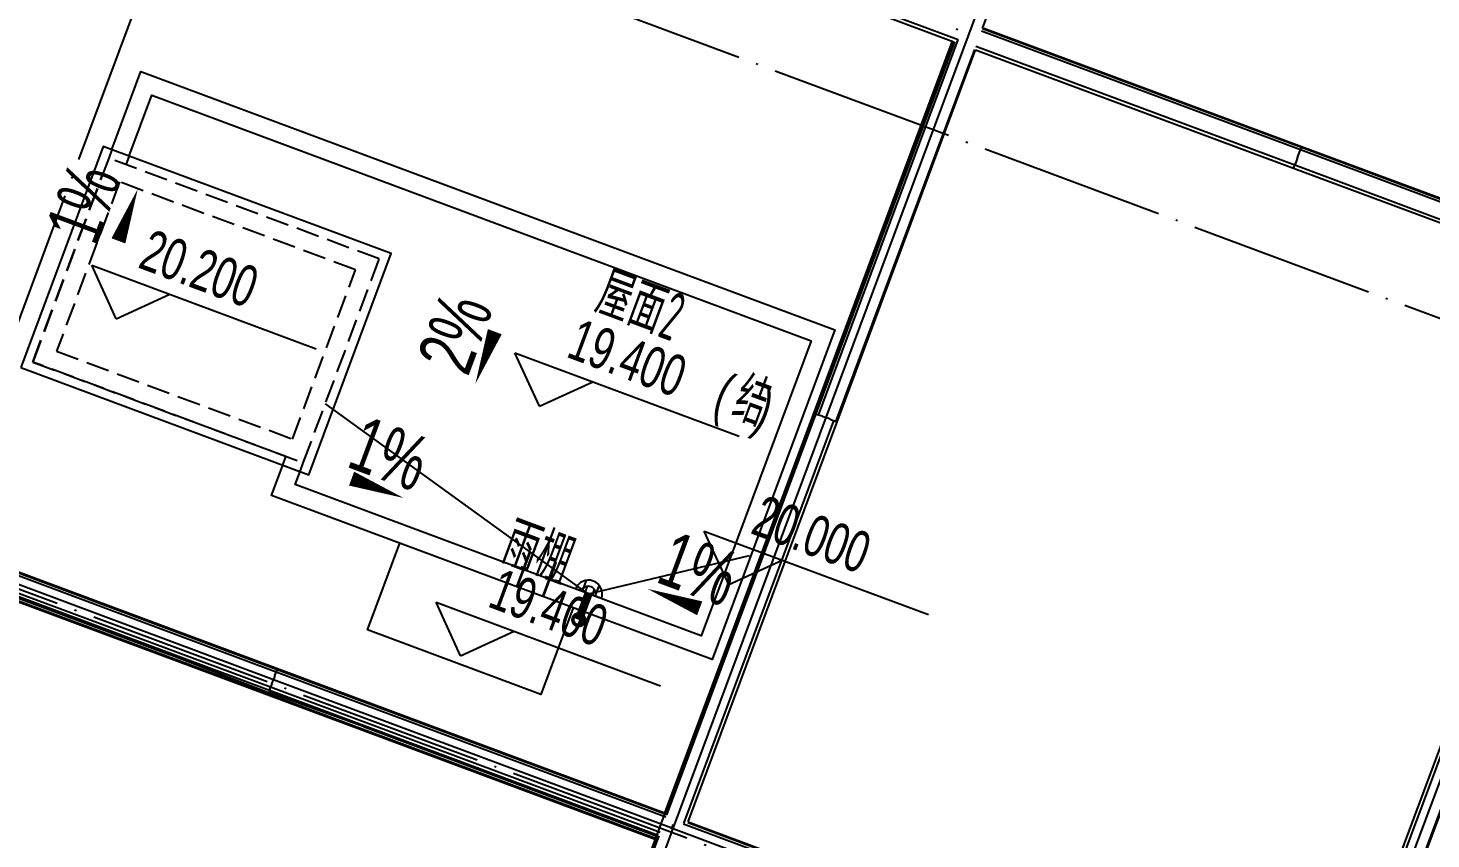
# Model space of a CAD drawing. Header units: millimetres. Extents: x 600121811 to 600690586, y 3472921280 to 3473279938.
# Drawn here: x 600362948 to 600378106, y 3473077112 to 3473085873 of the extents above; entities that cross this region are included whole.
import ezdxf
from ezdxf.enums import TextEntityAlignment as Align

# ---------------------------------------------------------------- set-up
doc = ezdxf.new("R2010")
doc.units = ezdxf.units.MM
doc.header["$LTSCALE"] = 1000
for name, pattern in [('AX-MALL-GIRD-200$0$DOTE', [2.42, 2, -0.2, 0.02, -0.2]), ('AX-MALL-WALL-GJ$0$DASH', [0.35, 0.25, -0.1]), ('PX-MALL-PGJ-LG$0$CONTINOUS', [0]), ('PX-MALL-PGJ-LG$0$DASHDOT', [1, 0.5, -0.25, 0, -0.25])]:
    doc.linetypes.add(name, pattern=pattern)
for name, color, linetype in [('AX-MALL-DIM-PGJ$0$A-Anno-Dims', 3, 'CONTINUOUS'), ('AX-MALL-DIM-PGJ$0$A-Anno-Note', 241, 'CONTINUOUS'), ('AX-MALL-DIM-PGJ$0$A-Fixt', 81, 'CONTINUOUS'), ('AX-MALL-GIRD-200$0$A-Grid', 222, 'AX-MALL-GIRD-200$0$DOTE'), ('AX-MALL-GJ-200$0$A-Anno-Note', 241, 'CONTINUOUS'), ('AX-MALL-WALL-GJ$0$A-Anno-Levl', 201, 'CONTINUOUS'), ('AX-MALL-WALL-GJ$0$A-Anno-Note', 241, 'CONTINUOUS'), ('AX-MALL-WALL-GJ$0$A-Detl-Patt', 8, 'CONTINUOUS'), ('AX-MALL-WALL-GJ$0$A-Detl-Thin', 131, 'CONTINUOUS'), ('AX-MALL-WALL-GJ$0$A-SEE', 254, 'CONTINUOUS'), ('AX-MALL-WALL-GJ$0$主梁', 30, 'CONTINUOUS'), ('PX-MALL-PGJ-LG$0$P-Pipe-Risr', 7, 'CONTINUOUS'), ('PX-MALL-PGJ-LG$0$P-Pipe-Risr-Arch', 6, 'CONTINUOUS'), ('PX-MALL-PGJ-LG$0$P-Pipe-Risr-W100', 6, 'CONTINUOUS'), ('PX-MALL-PGJ-LG$0$P-Pipe-Risr-W50', 6, 'CONTINUOUS'), ('PX-MALL-PGJ-LG$0$P-Stom', 4, 'PX-MALL-PGJ-LG$0$DASHDOT'), ('PX-MALL-PGJ-LG$0$P-Stom-pipe', 4, 'PX-MALL-PGJ-LG$0$CONTINOUS'), ('PX-MALL-PGJ-LG$0$P-Stom-Strn', 120, 'CONTINUOUS'), ('PX-MALL-PGJ-LG$0$P-Stom-Strn-W100', 120, 'CONTINUOUS'), ('PX-MALL-PGJ-LG$0$P-Stom-Strn-W50', 120, 'CONTINUOUS'), ('PX-MALL-PGJ-LG$0$P-Stru', 40, 'CONTINUOUS')]:
    doc.layers.add(name, color=color, linetype=linetype)
doc.layers.add('AX-MALL-WALL-GJ$0$M-AUX-TO-ARCH', color=1, linetype='CONTINUOUS', plot=False)
doc.styles.add('AX-MALL-DIM-PGJ$0$_TCH_DIM', font='zy_en.shx', dxfattribs={"width": 0.7, "bigfont": 'zy_cn.shx'})
doc.styles.add('AX-MALL-WALL-GJ$0$_TCH_DIM', font='zy_en.shx', dxfattribs={"width": 0.7, "bigfont": 'zy_cn.shx'})
doc.styles.add('AX-MALL-WALL-GJ$0$STANDARD', font='GBENOR', dxfattribs={"bigfont": 'GBCBIG'})
doc.styles.add('PX-MALL-PGJ-LG$0$jzfz', font='jzfz_eng.shx', dxfattribs={"width": 0.6, "bigfont": 'jzfz_cnb.shx'})

# ---------------------------------------------------------------- blocks, each defined once
blk = doc.blocks.new('AX-MALL-GIRD-200')
at = {"layer": 'AX-MALL-GIRD-200$0$A-Grid'}
for p, q in [((600393760, 3473165698.3), (600355030.5, 3473061734.6)), ((600401631.6, 3473162765.9), (600362902, 3473058802.2)), ((600221348.7, 3473141169.5), (600579244.7, 3473007842.7)), ((600218521, 3473133579.1), (600576417, 3473000252.3))]:
    blk.add_line(p, q, dxfattribs=at)
blk = doc.blocks.new('AX-MALL-WALL-GJ$0$A$C5469763B')
at = {"layer": 'AX-MALL-WALL-GJ$0$A-Detl-Patt'}
for points in [[(-236484, 2426, 0.055992), (-115679, 1194, -0.091487), (-108806, 638, 0.199165), (-91863, 2852, -0.091487), (-85364, 5156, 0.010002), (-64060, 8992, -0.645417), (-62997, 7512), (-63092, 7346)], [(-236398, 2315, 0.055947), (-115669, 1095, -0.091487), (-108832, 541, 0.199165), (-91813, 2765, -0.091487), (-85348, 5057, 0.010002), (-64040, 8894, -0.645417), (-63084, 7562), (-63129, 7483), (-63042, 7433)], [(-236355, 2259, 0.055924), (-115664, 1045, -0.091487), (-108845, 493, 0.199165), (-91788, 2722, -0.091487), (-85340, 5007, 0.010002), (-64030, 8845, -0.645417), (-63127, 7587), (-63197, 7465), (-63067, 7390)], [(-236312, 2203, 0.055901), (-115659, 995, -0.091487), (-108858, 445, 0.199165), (-91763, 2679, -0.091487), (-85332, 4958, 0.010002), (-64020, 8796, -0.645417), (-63170, 7612), (-63266, 7446)]]:
    blk.add_lwpolyline(points, format="xyb", dxfattribs=at)
blk = doc.blocks.new('AX-MALL-WALL-GJ$0$A$C3841687A')
at = {"layer": 'AX-MALL-WALL-GJ$0$A-Detl-Patt'}
for points in [[(-180888, 7644, 0.00438), (-183821, 7018, -0.132355), (-210227, 8187, 0.014512), (-213586, 9147, 0.014239)], [(-181045, 7407, 0.004086), (-183778, 6823, -0.132355), (-210288, 7996, 0.012201), (-213099, 8814, 0.012201)]]:
    blk.add_lwpolyline(points, format="xyb", dxfattribs=at)
blk = doc.blocks.new('AX-MALL-WALL-GJ$0$fewrgerhgrhtrh')
at = {"layer": 'AX-MALL-WALL-GJ$0$主梁'}
for p, q in [((-7583, 9164), (-7583, 13880)), ((-7468, 9267), (-7468, 13790)), ((-7468, 9267), (-3792, 9267)), ((-7458, 9276), (-3792, 9276)), ((-3792, 9276), (-125, 9276)), ((-3792, 9276), (-3792, 9267)), ((-3792, 9267), (-3792, 9240)), ((-3792, 9267), (-125, 9267)), ((-7583, 4739), (-7583, 9164)), ((-7468, 9240), (-3792, 9240)), ((-3792, 9199), (-3792, 9240)), ((-3792, 9240), (-88, 9240)), ((-3792, 9151), (-3792, 9199)), ((-3792, 9151), (-3792, 9103)), ((-3792, 9103), (-3792, 9063)), ((-11600, 9063), (-7672, 9063)), ((-11600, 9026), (-7708, 9026)), ((-7727, 9026), (-7727, 125)), ((-7725, 4702), (-7725, 9026)), ((-7708, 4726), (-7708, 9026)), ((-7699, 4731), (-7699, 9026)), ((-7672, 4735), (-7672, 9063)), ((-7468, 9063), (-3792, 9063)), ((-7468, 4731), (-7468, 9026)), ((-7458, 9026), (-3792, 9026)), ((-7458, 4726), (-7458, 9026)), ((-3792, 9036), (-3792, 9063)), ((-3792, 9063), (-88, 9063)), ((-3792, 9036), (-3792, 9026)), ((-3792, 9026), (-125, 9026)), ((-7725, 4702), (-7715, 4702)), ((-7725, 125), (-7725, 4702)), ((-7715, 4702), (-7708, 4702)), ((-7708, 4726), (-7699, 4731)), ((-7708, 125), (-7708, 4726)), ((-7672, 4735), (-7699, 4731)), ((-7699, 115), (-7699, 4731)), ((-7631, 4738), (-7672, 4735)), ((-7631, 4738), (-7583, 4739)), ((-7536, 4738), (-7583, 4739)), ((-7583, 13), (-7583, 4739)), ((-7536, 4738), (-7495, 4735)), ((-7468, 4731), (-7495, 4735)), ((-7495, 91), (-7495, 4735)), ((-7468, 4731), (-7458, 4726)), ((-7458, 125), (-7458, 4726)), ((-125, 4726), (-125, 125)), ((-88, 4735), (-88, 91)), ((0, 4739), (0, 13)), ((115, 4731), (115, 115)), ((125, 4726), (125, 125)), ((-12192, 125), (-16783, 125)), ((-12192, 115), (-16783, 115)), ((-12192, 88), (-16783, 88)), ((-12192, 0), (-16783, 0)), ((-12192, 125), (-12192, 115)), ((-7708, 125), (-12192, 125)), ((-12192, 88), (-12192, 115)), ((-7699, 115), (-12192, 115)), ((-12192, 48), (-12192, 88)), ((-7699, 88), (-12192, 88)), ((-12192, 48), (-12192, 0)), ((-12192, -48), (-12192, 0)), ((-7600, 0), (-12192, 0)), ((-7600, 40), (-7600, 0)), ((-7600, 13), (-7583, 13)), ((-7583, 0), (-7600, 0)), ((-7600, -13), (-7600, 0)), ((-7583, -4461), (-7583, 13)), ((-7583, 0), (-3792, 0)), ((-7495, 88), (-3792, 88)), ((-7458, 125), (-3792, 125)), ((-7458, 115), (-3792, 115)), ((-12192, -88), (-16783, -88)), ((-12192, -125), (-16783, -125)), ((-16714, -135), (-13340, -136)), ((-14395, -125), (-12201, -148)), ((-12200, -148), (-12200, -163)), ((-10005, -125), (-12199, -148)), ((-12192, -48), (-12192, -88)), ((-12192, -115), (-12192, -88)), ((-7699, -88), (-12192, -88)), ((-12192, -125), (-12192, -115)), ((-7708, -125), (-12192, -125)), ((-10738, -125), (-12161, -140)), ((-11104, -136), (-7708, -137)), ((-7708, -4474), (-7708, -125)), ((-7699, -4469), (-7699, -125)), ((-16800, -172), (-12200, -173)), ((-16757, -162), (-12200, -163)), ((-12200, -173), (-12200, -163)), ((-12200, -163), (-7708, -164)), ((-12200, -173), (-7725, -174))]:
    blk.add_line(p, q, dxfattribs=at)
blk = doc.blocks.new('AX-MALL-WALL-GJ')
at = {"layer": 'AX-MALL-WALL-GJ$0$A-Anno-Levl'}
for p, q in [((600363900, 3473082732), (600363636, 3473083311)), ((600363636, 3473083311), (600366060, 3473082408)), ((600363900, 3473082732), (600364479, 3473082997)), ((600368473, 3473081787), (600368208, 3473082366)), ((600368208, 3473082366), (600370632, 3473081463)), ((600368473, 3473081787), (600369051, 3473082052)), ((600370518, 3473079860), (600370254, 3473080439)), ((600370254, 3473080439), (600372678, 3473079536)), ((600370518, 3473079860), (600371097, 3473080125)), ((600367621, 3473079091), (600367356, 3473079670)), ((600367356, 3473079670), (600369780, 3473078767)), ((600367621, 3473079091), (600368200, 3473079356))]:
    blk.add_line(p, q, dxfattribs=at)
at = {"layer": 'AX-MALL-WALL-GJ$0$A-Detl-Patt', "linetype": 'AX-MALL-WALL-GJ$0$DASH'}
for p, q in [((600363854, 3473084561), (600363819, 3473084467)), ((600364041, 3473084491), (600364006, 3473084397)), ((600365700, 3473081152), (600365735, 3473081245)), ((600365888, 3473081082), (600365922, 3473081176))]:
    blk.add_line(p, q, dxfattribs=at)
for points in [[(600362999, 3473082265), (600365922, 3473081176), (600366743, 3473083378), (600363819, 3473084467)], [(600363256, 3473082382), (600365805, 3473081433), (600366486, 3473083260), (600363937, 3473084210)]]:
    blk.add_lwpolyline(points, close=True, dxfattribs=at)
blk.add_lwpolyline([(600365735, 3473081245), (600362999, 3473082265), (600363749, 3473084279)], dxfattribs=at)
at = {"layer": 'AX-MALL-WALL-GJ$0$A-Detl-Thin'}
for points in [[(600363854, 3473084561), (600364168, 3473085404), (600371665, 3473082611), (600370338, 3473079050), (600365578, 3473080824), (600365700, 3473081152)], [(600364041, 3473084491), (600364286, 3473085147), (600371408, 3473082494), (600370221, 3473079307), (600365835, 3473080941), (600365888, 3473081082)], [(600368839, 3473079609), (600368490, 3473078672), (600366616, 3473079370), (600366965, 3473080307)]]:
    blk.add_lwpolyline(points, dxfattribs=at)
blk.add_lwpolyline([(600362870, 3473082206), (600365981, 3473081047), (600366871, 3473083436), (600363760, 3473084595)], close=True, dxfattribs=at)
at = {"layer": 'AX-MALL-WALL-GJ$0$A-Anno-Note', "rotation": 339.5681613098035}
blk.add_blockref('AX-MALL-WALL-GJ$0$A$C3841687A', (600557212, 3472995455), dxfattribs=at)
at = {"layer": 'AX-MALL-WALL-GJ$0$A-SEE'}
blk.add_blockref('AX-MALL-GIRD-200', (0, 0), dxfattribs=at)
at = {"layer": 'AX-MALL-WALL-GJ$0$M-AUX-TO-ARCH', "rotation": 339.5681613092246}
blk.add_blockref('AX-MALL-WALL-GJ$0$A$C5469763B', (600557212, 3472995455), dxfattribs=at)
at = {"layer": 'AX-MALL-WALL-GJ$0$主梁', "rotation": 339.5681613092246}
blk.add_blockref('AX-MALL-WALL-GJ$0$fewrgerhgrhtrh', (600377024, 3473074577), dxfattribs=at)
at = {"layer": 'AX-MALL-WALL-GJ$0$A-Anno-Note'}
for s, height, style, width, p in [('20.200', 446.2, 'AX-MALL-WALL-GJ$0$_TCH_DIM', 0.7, (600364122, 3473083290)), ('2', 525, 'AX-MALL-WALL-GJ$0$STANDARD', 0.6, (600369733, 3473082549)), ('19.400', 446.2, 'AX-MALL-WALL-GJ$0$_TCH_DIM', 0.7, (600368749, 3473082325)), ('(', 446, 'AX-MALL-WALL-GJ$0$_TCH_DIM', 0.7, (600370326, 3473081737)), ('结', 506, 'AX-MALL-WALL-GJ$0$_TCH_DIM', 0.7, (600370521, 3473081665)), (')', 446, 'AX-MALL-WALL-GJ$0$_TCH_DIM', 0.7, (600370763, 3473081574)), ('20.000', 446.2, 'AX-MALL-WALL-GJ$0$_TCH_DIM', 0.7, (600370740, 3473080419)), ('19.400', 446.2, 'AX-MALL-WALL-GJ$0$_TCH_DIM', 0.7, (600367898, 3473079628))]:
    blk.add_text(s, height=height, rotation=339.5682, dxfattribs=dict(at, style=style, width=width)).set_placement(p)
at = {"layer": 'AX-MALL-WALL-GJ$0$A-Anno-Note', "style": 'AX-MALL-WALL-GJ$0$STANDARD'}
for s, p in [('屋面', (600369042, 3473082806)), ('雨棚', (600368032, 3473080106))]:
    blk.add_text(s, height=506.4, rotation=339.5682, dxfattribs=at).set_placement(p)
blk = doc.blocks.new('PX-MALL-PGJ-LG$0$A$C48A01704')
at = {"layer": 'PX-MALL-PGJ-LG$0$P-Stom-Strn-W100', "ltscale": 0.7}
for p, q in [((-128, 74), (0, 74)), ((0, 150), (0, -150)), ((-128, -74), (0, -74))]:
    blk.add_line(p, q, dxfattribs=at)
blk.add_arc((3, 0), 150, 91.1674, 268.8326, dxfattribs=at)
blk = doc.blocks.new('PX-MALL-PGJ-LG$0$A$C00A74F81')
at = {"layer": 'PX-MALL-PGJ-LG$0$P-Stom-Strn-W50', "ltscale": 0.7}
for p, q in [((-70, 41), (0, 41)), ((0, 82), (0, -82)), ((-70, -41), (0, -41))]:
    blk.add_line(p, q, dxfattribs=at)
blk.add_arc((2, 0), 82.5, 91.1674, 268.8326, dxfattribs=at)
blk = doc.blocks.new('PX-MALL-PGJ-LG$0$P-Stom-Ysd-Cp')
at = {"layer": 'PX-MALL-PGJ-LG$0$P-Stom-Strn-W100', "ltscale": 0.7}
blk.add_blockref('PX-MALL-PGJ-LG$0$A$C48A01704', (0, 0), dxfattribs=at)
at = {"layer": 'PX-MALL-PGJ-LG$0$P-Stom-Strn-W50'}
blk.add_blockref('PX-MALL-PGJ-LG$0$A$C00A74F81', (0, 0), dxfattribs=at)
blk = doc.blocks.new('PX-MALL-PGJ-LG$0$P-Risr')
at = {"layer": 'PX-MALL-PGJ-LG$0$P-Pipe-Risr-W50'}
h = blk.add_hatch(color=0, dxfattribs=at)
edge = h.paths.add_edge_path()
edge.add_ellipse((0, 0), major_axis=(47.1, 47.1), ratio=1, start_angle=225, end_angle=405, ccw=False)
edge.add_ellipse((0, 0), major_axis=(47.1, 47.1), ratio=1, start_angle=133.9676, end_angle=225, ccw=False)
edge.add_line((-67, 1), (-54, 1))
edge.add_ellipse((0, 0), major_axis=(-38.5, 38.5), ratio=1, start_angle=43.7381, end_angle=135)
edge.add_ellipse((0, 0), major_axis=(38.5, 38.5), ratio=1, start_angle=225, end_angle=405)
edge.add_ellipse((0, 0), major_axis=(38.5, 38.5), ratio=1, start_angle=45, end_angle=133.7381)
edge.add_line((-54, 1), (-67, 1))
edge.add_ellipse((0, 0), major_axis=(-47.1, 47.1), ratio=1, start_angle=-45, end_angle=43.9676, ccw=False)
at = {"layer": 'PX-MALL-PGJ-LG$0$P-Pipe-Risr-Arch', "ltscale": 0.7}
blk.add_circle((0, 0), 59.3, dxfattribs=at)
at = {"layer": 'PX-MALL-PGJ-LG$0$P-Pipe-Risr-W100', "color": 0, "const_width": 15}
blk.add_lwpolyline([(-75, 0, 1), (75, 0, 1)], format="xyb", close=True, dxfattribs=at)
at = {"layer": 'PX-MALL-PGJ-LG$0$P-Pipe-Risr-W50'}
blk.add_circle((0, 0), 54.5, dxfattribs=at)
at = {"layer": 'PX-MALL-PGJ-LG$0$P-Pipe-Risr', "style": 'PX-MALL-PGJ-LG$0$jzfz', "width": 0.6, "flags": 1}
for tag in ['RANGE', 'SYS-MARK']:
    blk.add_attdef(tag, text='', height=0.0156, dxfattribs=at).set_placement((0, -46), align=Align.MIDDLE)
blk = doc.blocks.new('PX-MALL-PGJ-LG$0$fstg')
at = {"layer": 'PX-MALL-PGJ-LG$0$P-Stru', "ltscale": 0.7, "const_width": 30}
for points in [[(-200, 150), (200, 150)], [(0, 150), (0, 287)], [(200, -150), (-200, -150)], [(0, -150), (0, -287)]]:
    blk.add_lwpolyline(points, dxfattribs=at)
blk = doc.blocks.new('PX-MALL-PGJ-LG')
at = {"layer": 'PX-MALL-PGJ-LG$0$P-Stom', "const_width": 90}
blk.add_lwpolyline([(600369003, 3473079761), (600368898, 3473079480)], dxfattribs=at)
at = {"layer": 'PX-MALL-PGJ-LG$0$P-Stom-pipe', "ltscale": 0.7, "rotation": 159.5681612510676}
blk.add_blockref('PX-MALL-PGJ-LG$0$P-Risr', (600368898, 3473079480), dxfattribs=at)
at = {"layer": 'PX-MALL-PGJ-LG$0$P-Stom-Strn', "rotation": 249.5681612510678}
blk.add_blockref('PX-MALL-PGJ-LG$0$P-Stom-Ysd-Cp', (600369003, 3473079761), dxfattribs=at)
at = {"layer": 'PX-MALL-PGJ-LG$0$P-Stru', "rotation": 249.5681611448403}
blk.add_blockref('PX-MALL-PGJ-LG$0$fstg', (600368441, 3473079971), dxfattribs=at)
blk = doc.blocks.new('AX-MALL-DIM-PGJ')
at = {"layer": 'AX-MALL-DIM-PGJ$0$A-Anno-Dims'}
for points in [[(600363844.4, 3473083359.5, 0, 0, 0), (600364133.7, 3473084136.2, 0, 160, 0), (600363924.3, 3473083573.9, 0, 0, 0)], [(600368068.3, 3473082800.1, 0, 0, 0), (600367781.6, 3473082030.6, 0, 160, 0), (600367991.1, 3473082592.8, 0, 0, 0)], [(600366300.7, 3473081058.6, 0, 0, 0), (600367005.9, 3473080795.9, 0, 160, 0), (600366443.6, 3473081005.3, 0, 0, 0)], [(600370347.7, 3473079551, 0, 0, 0), (600369642.5, 3473079813.6, 0, 160, 0), (600370204.8, 3473079604.2, 0, 0, 0)]]:
    blk.add_lwpolyline(points, format="xyseb", dxfattribs=at)
at = {"layer": 'AX-MALL-DIM-PGJ$0$A-Fixt'}
for p, q in [((600369001.8, 3473079758.3), (600366160.4, 3473081814.3)), ((600369002.9, 3473079761.2), (600370741.3, 3473080173.6))]:
    blk.add_line(p, q, dxfattribs=at)
at = {"layer": 'AX-MALL-DIM-PGJ$0$A-Anno-Note', "style": 'AX-MALL-DIM-PGJ$0$_TCH_DIM', "width": 0.7}
for s, rotation, p in [('1%', 69.56816, (600363683.8, 3473083501.8)), ('2%', 69.56816, (600367699.6, 3473082097.2)), ('1%', 339.56816, (600366372.3, 3473081138.7)), ('1%', 339.56816, (600369714.1, 3473079893.8))]:
    blk.add_text(s, height=595, rotation=rotation, dxfattribs=at).set_placement(p)

msp = doc.modelspace()

# ---------------------------------------------------------------- block references
at = {"layer": 'AX-MALL-GJ-200$0$A-Anno-Note'}
for name in ['AX-MALL-WALL-GJ', 'PX-MALL-PGJ-LG', 'AX-MALL-DIM-PGJ']:
    msp.add_blockref(name, (0, 0), dxfattribs=at)

doc.saveas('drawing.dxf')
